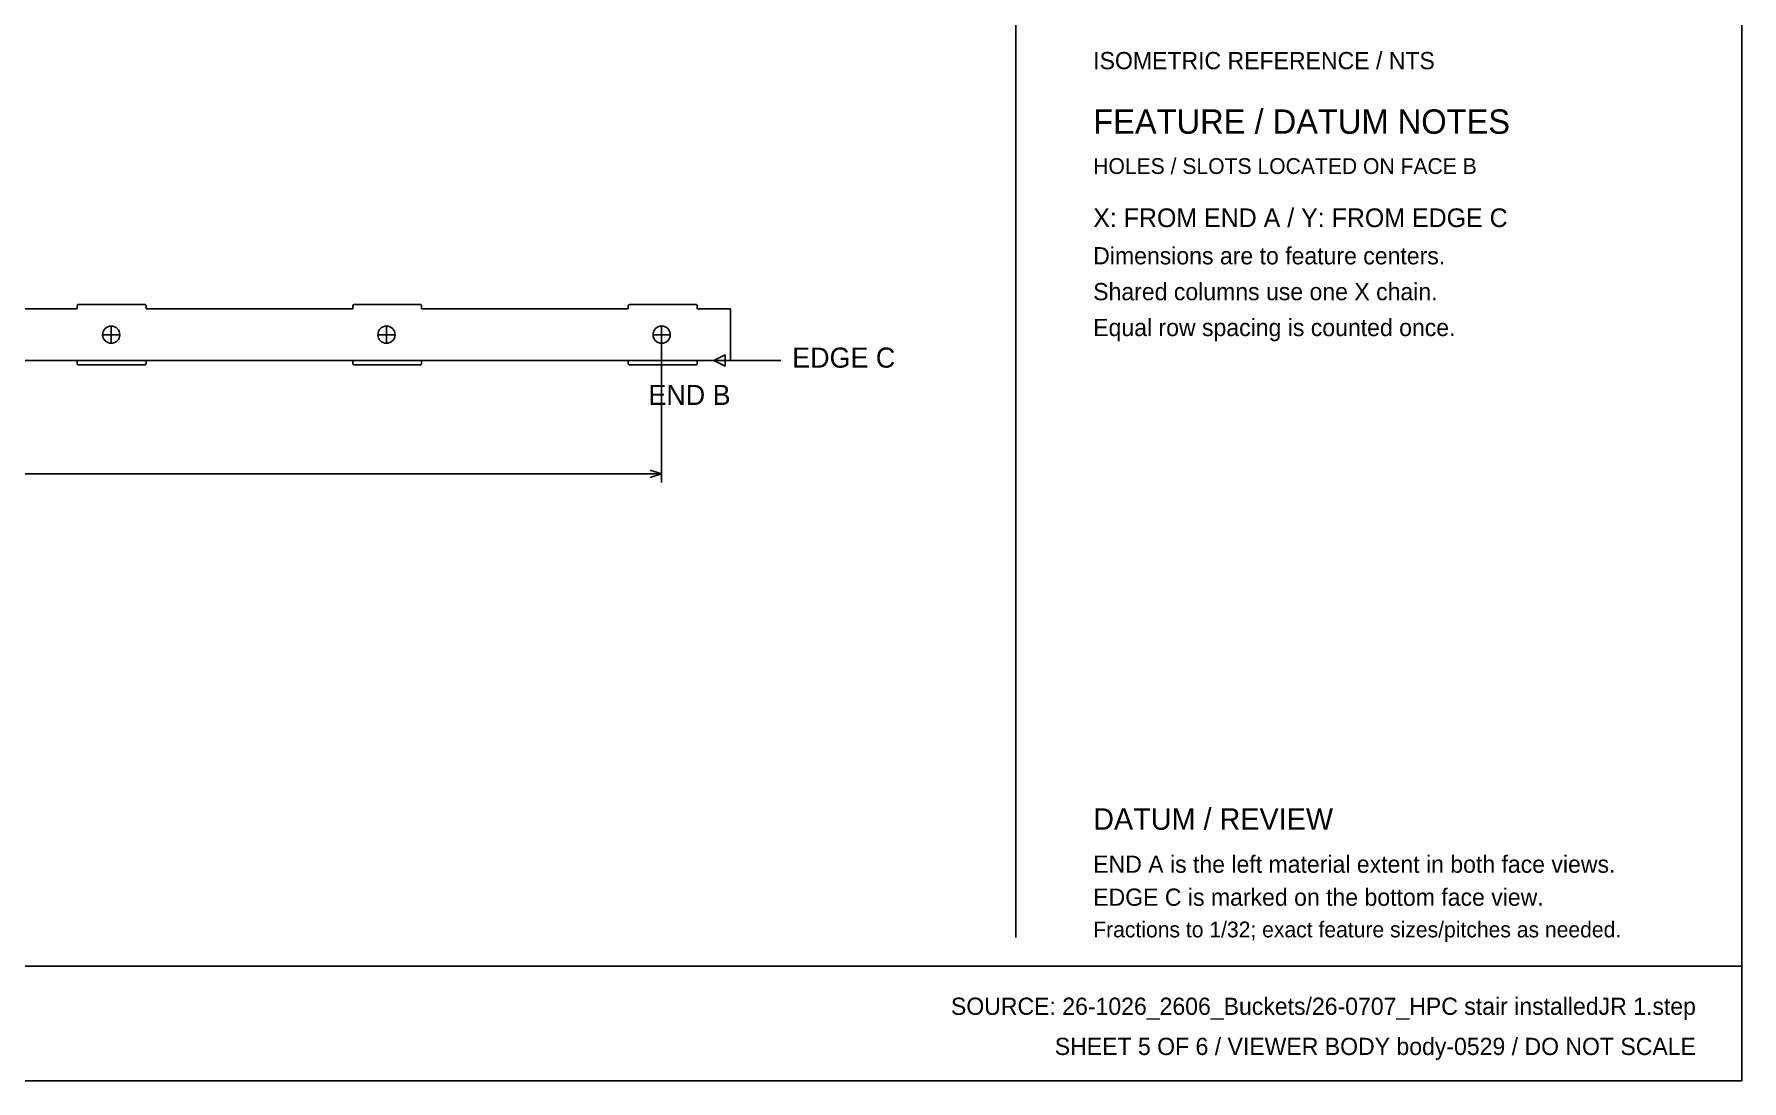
# Model space of a CAD drawing. Header units: inches. Extents: x 1.4 to 100.6, y 1.4 to 64.6.
# Drawn here: x 51 to 100.58, y 1.42 to 31.81 of the extents above; entities that cross this region are included whole.
import ezdxf
from ezdxf.enums import TextEntityAlignment as Align

# ---------------------------------------------------------------- set-up
doc = ezdxf.new("R2010")
doc.units = ezdxf.units.IN
doc.header["$MEASUREMENT"] = 0

msp = doc.modelspace()

# ---------------------------------------------------------------- linework, layer by layer
at = {"layer": 'ANNOTATION'}
for p, q in [((53.237, 23.333), (53.237, 22.833)), ((61.229, 23.333), (61.229, 22.833)), ((69.22, 23.333), (69.22, 22.833)), ((52.987, 23.083), (53.487, 23.083)), ((60.979, 23.083), (61.479, 23.083)), ((68.97, 23.083), (69.47, 23.083)), ((69.22, 22.958), (69.22, 18.792)), ((70.61, 22.333), (8.322, 22.333)), ((70.735, 22.333), (71.068, 22.5)), ((70.735, 22.333), (72.678, 22.333)), ((71.068, 22.167), (70.735, 22.333)), ((71.068, 22.5), (71.068, 22.167)), ((13.28, 19.042), (69.22, 19.042)), ((68.887, 19.146), (69.22, 19.042)), ((69.22, 19.042), (68.887, 18.938))]:
    msp.add_line(p, q, dxfattribs=at)
at = {"layer": 'OUTLINE'}
for p, q in [((100.583, 64.583), (100.583, 1.417)), ((79.5, 56.625), (79.5, 5.583)), ((52.25, 23.833), (46.25, 23.833)), ((52.251, 23.926), (52.25, 23.925)), ((52.25, 23.925), (52.25, 23.924)), ((52.25, 23.924), (52.25, 23.923)), ((52.25, 23.923), (52.25, 23.922)), ((52.25, 23.922), (52.25, 23.921)), ((52.25, 23.921), (52.25, 23.92)), ((52.25, 23.92), (52.25, 23.919)), ((52.25, 23.919), (52.25, 23.833)), ((52.252, 23.93), (52.251, 23.929)), ((52.251, 23.929), (52.251, 23.929)), ((52.251, 23.929), (52.251, 23.928)), ((52.251, 23.928), (52.251, 23.927)), ((52.251, 23.927), (52.251, 23.926)), ((52.253, 23.933), (52.252, 23.932)), ((52.252, 23.932), (52.252, 23.931)), ((52.252, 23.931), (52.252, 23.93)), ((52.254, 23.936), (52.253, 23.935)), ((52.253, 23.935), (52.253, 23.934)), ((52.253, 23.934), (52.253, 23.933)), ((52.255, 23.938), (52.254, 23.937)), ((52.254, 23.937), (52.254, 23.936)), ((52.256, 23.939), (52.255, 23.938)), ((52.255, 23.938), (52.255, 23.938)), ((52.257, 23.941), (52.256, 23.94)), ((52.256, 23.94), (52.256, 23.939)), ((52.258, 23.942), (52.257, 23.942)), ((52.257, 23.942), (52.257, 23.941)), ((52.259, 23.944), (52.258, 23.943)), ((52.258, 23.943), (52.258, 23.942)), ((52.26, 23.945), (52.259, 23.944)), ((52.261, 23.946), (52.26, 23.945)), ((52.26, 23.945), (52.26, 23.945)), ((52.262, 23.947), (52.261, 23.946)), ((52.263, 23.948), (52.262, 23.947)), ((52.262, 23.947), (52.262, 23.947)), ((52.264, 23.949), (52.263, 23.948)), ((52.265, 23.95), (52.264, 23.949)), ((52.264, 23.949), (52.264, 23.949)), ((52.266, 23.951), (52.265, 23.95)), ((52.267, 23.951), (52.266, 23.951)), ((52.268, 23.952), (52.267, 23.952)), ((52.267, 23.952), (52.267, 23.951)), ((52.269, 23.953), (52.268, 23.952)), ((52.27, 23.953), (52.269, 23.953)), ((52.271, 23.954), (52.27, 23.953)), ((52.272, 23.954), (52.271, 23.954)), ((52.273, 23.955), (52.272, 23.954)), ((52.274, 23.955), (52.273, 23.955)), ((52.273, 23.955), (52.273, 23.955)), ((52.275, 23.956), (52.274, 23.955)), ((52.276, 23.956), (52.275, 23.956)), ((52.277, 23.956), (52.276, 23.956)), ((52.278, 23.957), (52.277, 23.956)), ((52.279, 23.957), (52.278, 23.957)), ((52.28, 23.957), (52.279, 23.957)), ((52.281, 23.957), (52.28, 23.957)), ((52.282, 23.958), (52.281, 23.957)), ((52.283, 23.958), (52.282, 23.958)), ((52.284, 23.958), (52.283, 23.958)), ((52.285, 23.958), (52.284, 23.958)), ((52.286, 23.958), (52.285, 23.958)), ((52.287, 23.958), (52.286, 23.958)), ((52.286, 23.958), (52.286, 23.958)), ((52.288, 23.958), (52.287, 23.958)), ((52.289, 23.958), (52.288, 23.958)), ((54.211, 23.958), (52.289, 23.958)), ((54.212, 23.958), (54.211, 23.958)), ((54.213, 23.958), (54.212, 23.958)), ((54.214, 23.958), (54.213, 23.958)), ((54.215, 23.958), (54.214, 23.958)), ((54.214, 23.958), (54.214, 23.958)), ((54.216, 23.958), (54.215, 23.958)), ((54.217, 23.958), (54.216, 23.958)), ((54.218, 23.958), (54.217, 23.958)), ((54.219, 23.957), (54.218, 23.958)), ((54.22, 23.957), (54.219, 23.957)), ((54.221, 23.957), (54.22, 23.957)), ((54.222, 23.957), (54.221, 23.957)), ((54.223, 23.956), (54.222, 23.957)), ((54.224, 23.956), (54.223, 23.956)), ((54.225, 23.956), (54.224, 23.956)), ((54.226, 23.955), (54.225, 23.956)), ((54.227, 23.955), (54.226, 23.955)), ((54.228, 23.954), (54.227, 23.955)), ((54.227, 23.955), (54.227, 23.955)), ((54.229, 23.954), (54.228, 23.954)), ((54.23, 23.953), (54.229, 23.954)), ((54.231, 23.953), (54.23, 23.953)), ((54.232, 23.952), (54.231, 23.953)), ((54.233, 23.952), (54.232, 23.952)), ((54.233, 23.951), (54.233, 23.952)), ((54.234, 23.951), (54.233, 23.951)), ((54.235, 23.95), (54.234, 23.951)), ((54.236, 23.949), (54.235, 23.95)), ((54.237, 23.948), (54.236, 23.949)), ((54.236, 23.949), (54.236, 23.949)), ((54.238, 23.947), (54.237, 23.948)), ((54.239, 23.946), (54.238, 23.947)), ((54.238, 23.947), (54.238, 23.947)), ((54.24, 23.945), (54.239, 23.946)), ((54.241, 23.944), (54.24, 23.945)), ((54.24, 23.945), (54.24, 23.945)), ((54.242, 23.943), (54.241, 23.944)), ((54.242, 23.942), (54.242, 23.943)), ((54.243, 23.942), (54.242, 23.942)), ((54.243, 23.941), (54.243, 23.942)), ((54.244, 23.94), (54.243, 23.941)), ((54.244, 23.939), (54.244, 23.94)), ((54.245, 23.938), (54.244, 23.939)), ((54.246, 23.937), (54.245, 23.938)), ((54.245, 23.938), (54.245, 23.938)), ((54.246, 23.936), (54.246, 23.937)), ((54.247, 23.935), (54.246, 23.936)), ((54.247, 23.934), (54.247, 23.935)), ((54.247, 23.933), (54.247, 23.934)), ((54.248, 23.932), (54.247, 23.933)), ((54.248, 23.931), (54.248, 23.932)), ((54.248, 23.93), (54.248, 23.931)), ((54.249, 23.929), (54.248, 23.93)), ((54.249, 23.928), (54.249, 23.929)), ((54.249, 23.929), (54.249, 23.929)), ((54.249, 23.927), (54.249, 23.928)), ((54.249, 23.926), (54.249, 23.927)), ((54.25, 23.925), (54.249, 23.926)), ((54.25, 23.924), (54.25, 23.925)), ((54.25, 23.923), (54.25, 23.924)), ((54.25, 23.922), (54.25, 23.923)), ((54.25, 23.921), (54.25, 23.922)), ((54.25, 23.92), (54.25, 23.921)), ((54.25, 23.919), (54.25, 23.92)), ((54.25, 23.833), (54.25, 23.919)), ((60.25, 23.833), (54.25, 23.833)), ((60.251, 23.926), (60.25, 23.925)), ((60.25, 23.925), (60.25, 23.924)), ((60.25, 23.924), (60.25, 23.923)), ((60.25, 23.923), (60.25, 23.922)), ((60.25, 23.922), (60.25, 23.921)), ((60.25, 23.921), (60.25, 23.92)), ((60.25, 23.92), (60.25, 23.919)), ((60.25, 23.919), (60.25, 23.833)), ((60.252, 23.93), (60.251, 23.929)), ((60.251, 23.929), (60.251, 23.929)), ((60.251, 23.929), (60.251, 23.928)), ((60.251, 23.928), (60.251, 23.927)), ((60.251, 23.927), (60.251, 23.926)), ((60.253, 23.933), (60.252, 23.932)), ((60.252, 23.932), (60.252, 23.931)), ((60.252, 23.931), (60.252, 23.93)), ((60.254, 23.936), (60.253, 23.935)), ((60.253, 23.935), (60.253, 23.934)), ((60.253, 23.934), (60.253, 23.933)), ((60.255, 23.938), (60.254, 23.937)), ((60.254, 23.937), (60.254, 23.936)), ((60.256, 23.939), (60.255, 23.938)), ((60.255, 23.938), (60.255, 23.938)), ((60.257, 23.941), (60.256, 23.94)), ((60.256, 23.94), (60.256, 23.939)), ((60.258, 23.942), (60.257, 23.942)), ((60.257, 23.942), (60.257, 23.941)), ((60.259, 23.944), (60.258, 23.943)), ((60.258, 23.943), (60.258, 23.942)), ((60.26, 23.945), (60.259, 23.944)), ((60.261, 23.946), (60.26, 23.945)), ((60.26, 23.945), (60.26, 23.945)), ((60.262, 23.947), (60.261, 23.946)), ((60.263, 23.948), (60.262, 23.947)), ((60.262, 23.947), (60.262, 23.947)), ((60.264, 23.949), (60.263, 23.948)), ((60.265, 23.95), (60.264, 23.949)), ((60.264, 23.949), (60.264, 23.949)), ((60.266, 23.951), (60.265, 23.95)), ((60.267, 23.951), (60.266, 23.951)), ((60.268, 23.952), (60.267, 23.952)), ((60.267, 23.952), (60.267, 23.951)), ((60.269, 23.953), (60.268, 23.952)), ((60.27, 23.953), (60.269, 23.953)), ((60.271, 23.954), (60.27, 23.953)), ((60.272, 23.954), (60.271, 23.954)), ((60.273, 23.955), (60.272, 23.954)), ((60.274, 23.955), (60.273, 23.955)), ((60.273, 23.955), (60.273, 23.955)), ((60.275, 23.956), (60.274, 23.955)), ((60.276, 23.956), (60.275, 23.956)), ((60.277, 23.956), (60.276, 23.956)), ((60.278, 23.957), (60.277, 23.956)), ((60.279, 23.957), (60.278, 23.957)), ((60.28, 23.957), (60.279, 23.957)), ((60.281, 23.957), (60.28, 23.957)), ((60.282, 23.958), (60.281, 23.957)), ((60.283, 23.958), (60.282, 23.958)), ((60.284, 23.958), (60.283, 23.958)), ((60.285, 23.958), (60.284, 23.958)), ((60.286, 23.958), (60.285, 23.958)), ((60.287, 23.958), (60.286, 23.958)), ((60.286, 23.958), (60.286, 23.958)), ((60.288, 23.958), (60.287, 23.958)), ((60.289, 23.958), (60.288, 23.958)), ((62.211, 23.958), (60.289, 23.958)), ((62.212, 23.958), (62.211, 23.958)), ((62.213, 23.958), (62.212, 23.958)), ((62.214, 23.958), (62.213, 23.958)), ((62.215, 23.958), (62.214, 23.958)), ((62.214, 23.958), (62.214, 23.958)), ((62.216, 23.958), (62.215, 23.958)), ((62.217, 23.958), (62.216, 23.958)), ((62.218, 23.958), (62.217, 23.958)), ((62.219, 23.957), (62.218, 23.958)), ((62.22, 23.957), (62.219, 23.957)), ((62.221, 23.957), (62.22, 23.957)), ((62.222, 23.957), (62.221, 23.957)), ((62.223, 23.956), (62.222, 23.957)), ((62.224, 23.956), (62.223, 23.956)), ((62.225, 23.956), (62.224, 23.956)), ((62.226, 23.955), (62.225, 23.956)), ((62.227, 23.955), (62.226, 23.955)), ((62.228, 23.954), (62.227, 23.955)), ((62.227, 23.955), (62.227, 23.955)), ((62.229, 23.954), (62.228, 23.954)), ((62.23, 23.953), (62.229, 23.954)), ((62.231, 23.953), (62.23, 23.953)), ((62.232, 23.952), (62.231, 23.953)), ((62.233, 23.952), (62.232, 23.952)), ((62.233, 23.951), (62.233, 23.952)), ((62.234, 23.951), (62.233, 23.951)), ((62.235, 23.95), (62.234, 23.951)), ((62.236, 23.949), (62.235, 23.95)), ((62.237, 23.948), (62.236, 23.949)), ((62.236, 23.949), (62.236, 23.949)), ((62.238, 23.947), (62.237, 23.948)), ((62.239, 23.946), (62.238, 23.947)), ((62.238, 23.947), (62.238, 23.947)), ((62.24, 23.945), (62.239, 23.946)), ((62.241, 23.944), (62.24, 23.945)), ((62.24, 23.945), (62.24, 23.945)), ((62.242, 23.943), (62.241, 23.944)), ((62.242, 23.942), (62.242, 23.943)), ((62.243, 23.942), (62.242, 23.942)), ((62.243, 23.941), (62.243, 23.942)), ((62.244, 23.94), (62.243, 23.941)), ((62.244, 23.939), (62.244, 23.94)), ((62.245, 23.938), (62.244, 23.939)), ((62.246, 23.937), (62.245, 23.938)), ((62.245, 23.938), (62.245, 23.938)), ((62.246, 23.936), (62.246, 23.937)), ((62.247, 23.935), (62.246, 23.936)), ((62.247, 23.934), (62.247, 23.935)), ((62.247, 23.933), (62.247, 23.934)), ((62.248, 23.932), (62.247, 23.933)), ((62.248, 23.931), (62.248, 23.932)), ((62.248, 23.93), (62.248, 23.931)), ((62.249, 23.929), (62.248, 23.93)), ((62.249, 23.928), (62.249, 23.929)), ((62.249, 23.929), (62.249, 23.929)), ((62.249, 23.927), (62.249, 23.928)), ((62.249, 23.926), (62.249, 23.927)), ((62.25, 23.925), (62.249, 23.926)), ((62.25, 23.924), (62.25, 23.925)), ((62.25, 23.923), (62.25, 23.924)), ((62.25, 23.922), (62.25, 23.923)), ((62.25, 23.921), (62.25, 23.922)), ((62.25, 23.92), (62.25, 23.921)), ((62.25, 23.919), (62.25, 23.92)), ((62.25, 23.833), (62.25, 23.919)), ((68.25, 23.833), (62.25, 23.833)), ((68.251, 23.926), (68.25, 23.925)), ((68.25, 23.925), (68.25, 23.924)), ((68.25, 23.924), (68.25, 23.923)), ((68.25, 23.923), (68.25, 23.922)), ((68.25, 23.922), (68.25, 23.921)), ((68.25, 23.921), (68.25, 23.92)), ((68.25, 23.92), (68.25, 23.919)), ((68.25, 23.919), (68.25, 23.833)), ((68.252, 23.93), (68.251, 23.929)), ((68.251, 23.929), (68.251, 23.929)), ((68.251, 23.929), (68.251, 23.928)), ((68.251, 23.928), (68.251, 23.927)), ((68.251, 23.927), (68.251, 23.926)), ((68.253, 23.933), (68.252, 23.932)), ((68.252, 23.932), (68.252, 23.931)), ((68.252, 23.931), (68.252, 23.93)), ((68.254, 23.936), (68.253, 23.935)), ((68.253, 23.935), (68.253, 23.934)), ((68.253, 23.934), (68.253, 23.933)), ((68.255, 23.938), (68.254, 23.937)), ((68.254, 23.937), (68.254, 23.936)), ((68.256, 23.939), (68.255, 23.938)), ((68.255, 23.938), (68.255, 23.938)), ((68.257, 23.941), (68.256, 23.94)), ((68.256, 23.94), (68.256, 23.939)), ((68.258, 23.942), (68.257, 23.942)), ((68.257, 23.942), (68.257, 23.941)), ((68.259, 23.944), (68.258, 23.943)), ((68.258, 23.943), (68.258, 23.942)), ((68.26, 23.945), (68.259, 23.944)), ((68.261, 23.946), (68.26, 23.945)), ((68.26, 23.945), (68.26, 23.945)), ((68.262, 23.947), (68.261, 23.946)), ((68.263, 23.948), (68.262, 23.947)), ((68.262, 23.947), (68.262, 23.947)), ((68.264, 23.949), (68.263, 23.948)), ((68.265, 23.95), (68.264, 23.949)), ((68.264, 23.949), (68.264, 23.949)), ((68.266, 23.951), (68.265, 23.95)), ((68.267, 23.951), (68.266, 23.951)), ((68.268, 23.952), (68.267, 23.952)), ((68.267, 23.952), (68.267, 23.951)), ((68.269, 23.953), (68.268, 23.952)), ((68.27, 23.953), (68.269, 23.953)), ((68.271, 23.954), (68.27, 23.953)), ((68.272, 23.954), (68.271, 23.954)), ((68.273, 23.955), (68.272, 23.954)), ((68.274, 23.955), (68.273, 23.955)), ((68.273, 23.955), (68.273, 23.955)), ((68.275, 23.956), (68.274, 23.955)), ((68.276, 23.956), (68.275, 23.956)), ((68.277, 23.956), (68.276, 23.956)), ((68.278, 23.957), (68.277, 23.956)), ((68.279, 23.957), (68.278, 23.957)), ((68.28, 23.957), (68.279, 23.957)), ((68.281, 23.957), (68.28, 23.957)), ((68.282, 23.958), (68.281, 23.957)), ((68.283, 23.958), (68.282, 23.958)), ((68.284, 23.958), (68.283, 23.958)), ((68.285, 23.958), (68.284, 23.958)), ((68.286, 23.958), (68.285, 23.958)), ((68.287, 23.958), (68.286, 23.958)), ((68.286, 23.958), (68.286, 23.958)), ((68.288, 23.958), (68.287, 23.958)), ((68.289, 23.958), (68.288, 23.958)), ((70.211, 23.958), (68.289, 23.958)), ((70.212, 23.958), (70.211, 23.958)), ((70.213, 23.958), (70.212, 23.958)), ((70.214, 23.958), (70.213, 23.958)), ((70.215, 23.958), (70.214, 23.958)), ((70.214, 23.958), (70.214, 23.958)), ((70.216, 23.958), (70.215, 23.958)), ((70.217, 23.958), (70.216, 23.958)), ((70.218, 23.958), (70.217, 23.958)), ((70.219, 23.957), (70.218, 23.958)), ((70.22, 23.957), (70.219, 23.957)), ((70.221, 23.957), (70.22, 23.957)), ((70.222, 23.957), (70.221, 23.957)), ((70.223, 23.956), (70.222, 23.957)), ((70.224, 23.956), (70.223, 23.956)), ((70.225, 23.956), (70.224, 23.956)), ((70.226, 23.955), (70.225, 23.956)), ((70.227, 23.955), (70.226, 23.955)), ((70.228, 23.954), (70.227, 23.955)), ((70.227, 23.955), (70.227, 23.955)), ((70.229, 23.954), (70.228, 23.954)), ((70.23, 23.953), (70.229, 23.954)), ((70.231, 23.953), (70.23, 23.953)), ((70.232, 23.952), (70.231, 23.953)), ((70.233, 23.952), (70.232, 23.952)), ((70.233, 23.951), (70.233, 23.952)), ((70.234, 23.951), (70.233, 23.951)), ((70.235, 23.95), (70.234, 23.951)), ((70.236, 23.949), (70.235, 23.95)), ((70.237, 23.948), (70.236, 23.949)), ((70.236, 23.949), (70.236, 23.949)), ((70.238, 23.947), (70.237, 23.948)), ((70.239, 23.946), (70.238, 23.947)), ((70.238, 23.947), (70.238, 23.947)), ((70.24, 23.945), (70.239, 23.946)), ((70.241, 23.944), (70.24, 23.945)), ((70.24, 23.945), (70.24, 23.945)), ((70.242, 23.943), (70.241, 23.944)), ((70.242, 23.942), (70.242, 23.943)), ((70.243, 23.942), (70.242, 23.942)), ((70.243, 23.941), (70.243, 23.942)), ((70.244, 23.94), (70.243, 23.941)), ((70.244, 23.939), (70.244, 23.94)), ((70.245, 23.938), (70.244, 23.939)), ((70.246, 23.937), (70.245, 23.938)), ((70.245, 23.938), (70.245, 23.938)), ((70.246, 23.936), (70.246, 23.937)), ((70.247, 23.935), (70.246, 23.936)), ((70.247, 23.934), (70.247, 23.935)), ((70.247, 23.933), (70.247, 23.934)), ((70.248, 23.932), (70.247, 23.933)), ((70.248, 23.931), (70.248, 23.932)), ((70.248, 23.93), (70.248, 23.931)), ((70.249, 23.929), (70.248, 23.93)), ((70.249, 23.928), (70.249, 23.929)), ((70.249, 23.929), (70.249, 23.929)), ((70.249, 23.927), (70.249, 23.928)), ((70.249, 23.926), (70.249, 23.927)), ((70.25, 23.925), (70.249, 23.926)), ((70.25, 23.924), (70.25, 23.925)), ((70.25, 23.923), (70.25, 23.924)), ((70.25, 23.922), (70.25, 23.923)), ((70.25, 23.921), (70.25, 23.922)), ((70.25, 23.92), (70.25, 23.921)), ((70.25, 23.919), (70.25, 23.92)), ((70.25, 23.833), (70.25, 23.919)), ((71.22, 23.833), (70.25, 23.833)), ((71.22, 22.333), (71.22, 23.833)), ((46.25, 22.333), (52.25, 22.333)), ((52.25, 22.333), (52.25, 22.248)), ((54.25, 22.248), (54.25, 22.333)), ((54.25, 22.333), (60.25, 22.333)), ((60.25, 22.333), (60.25, 22.248)), ((62.25, 22.248), (62.25, 22.333)), ((62.25, 22.333), (68.25, 22.333)), ((68.25, 22.333), (68.25, 22.248)), ((70.25, 22.248), (70.25, 22.333)), ((70.25, 22.333), (71.22, 22.333)), ((52.25, 22.248), (52.25, 22.247)), ((52.25, 22.247), (52.25, 22.246)), ((52.25, 22.246), (52.25, 22.245)), ((52.25, 22.245), (52.25, 22.244)), ((52.25, 22.244), (52.25, 22.243)), ((52.25, 22.243), (52.25, 22.242)), ((52.25, 22.242), (52.251, 22.241)), ((52.251, 22.241), (52.251, 22.24)), ((52.251, 22.24), (52.251, 22.239)), ((52.251, 22.239), (52.251, 22.238)), ((52.251, 22.238), (52.251, 22.237)), ((52.251, 22.237), (52.252, 22.236)), ((52.252, 22.236), (52.252, 22.235)), ((52.252, 22.235), (52.252, 22.234)), ((52.252, 22.234), (52.253, 22.234)), ((52.253, 22.234), (52.253, 22.233)), ((52.253, 22.233), (52.253, 22.232)), ((52.253, 22.232), (52.254, 22.231)), ((52.254, 22.231), (52.254, 22.23)), ((52.254, 22.23), (52.255, 22.229)), ((52.255, 22.229), (52.255, 22.228)), ((52.255, 22.228), (52.256, 22.227)), ((52.256, 22.227), (52.256, 22.227)), ((52.256, 22.227), (52.257, 22.226)), ((52.257, 22.226), (52.257, 22.225)), ((52.257, 22.225), (52.258, 22.224)), ((52.258, 22.224), (52.258, 22.223)), ((52.258, 22.223), (52.259, 22.223)), ((52.259, 22.223), (52.26, 22.222)), ((52.26, 22.222), (52.26, 22.221)), ((52.26, 22.221), (52.261, 22.221)), ((52.261, 22.221), (52.262, 22.22)), ((52.262, 22.22), (52.262, 22.219)), ((52.262, 22.219), (52.263, 22.219)), ((52.263, 22.219), (52.264, 22.218)), ((52.264, 22.218), (52.264, 22.217)), ((52.264, 22.217), (52.265, 22.217)), ((52.265, 22.217), (52.266, 22.216)), ((52.266, 22.216), (52.267, 22.216)), ((52.267, 22.216), (52.267, 22.215)), ((52.267, 22.215), (52.268, 22.214)), ((52.268, 22.214), (52.269, 22.214)), ((52.269, 22.214), (52.27, 22.213)), ((52.27, 22.213), (52.271, 22.213)), ((52.271, 22.213), (52.272, 22.213)), ((52.272, 22.213), (52.273, 22.212)), ((52.273, 22.212), (52.273, 22.212)), ((52.273, 22.212), (52.274, 22.211)), ((52.274, 22.211), (52.275, 22.211)), ((52.275, 22.211), (52.276, 22.211)), ((52.276, 22.211), (52.277, 22.21)), ((52.277, 22.21), (52.278, 22.21)), ((52.278, 22.21), (52.279, 22.21)), ((52.279, 22.21), (52.28, 22.21)), ((52.28, 22.21), (52.281, 22.209)), ((52.281, 22.209), (52.282, 22.209)), ((52.282, 22.209), (52.283, 22.209)), ((52.283, 22.209), (52.284, 22.209)), ((52.284, 22.209), (52.285, 22.209)), ((52.285, 22.209), (52.286, 22.209)), ((52.286, 22.209), (52.286, 22.208)), ((52.286, 22.208), (52.287, 22.208)), ((52.287, 22.208), (52.288, 22.208)), ((52.288, 22.208), (52.289, 22.208)), ((52.289, 22.208), (54.211, 22.208)), ((54.211, 22.208), (54.212, 22.208)), ((54.212, 22.208), (54.213, 22.208)), ((54.213, 22.208), (54.214, 22.208)), ((54.214, 22.208), (54.214, 22.209)), ((54.214, 22.209), (54.215, 22.209)), ((54.215, 22.209), (54.216, 22.209)), ((54.216, 22.209), (54.217, 22.209)), ((54.217, 22.209), (54.218, 22.209)), ((54.218, 22.209), (54.219, 22.209)), ((54.219, 22.209), (54.22, 22.21)), ((54.22, 22.21), (54.221, 22.21)), ((54.221, 22.21), (54.222, 22.21)), ((54.222, 22.21), (54.223, 22.21)), ((54.223, 22.21), (54.224, 22.211)), ((54.224, 22.211), (54.225, 22.211)), ((54.225, 22.211), (54.226, 22.211)), ((54.226, 22.211), (54.227, 22.212)), ((54.227, 22.212), (54.228, 22.213)), ((54.227, 22.212), (54.227, 22.212)), ((54.228, 22.213), (54.229, 22.213)), ((54.229, 22.213), (54.23, 22.213)), ((54.23, 22.213), (54.231, 22.214)), ((54.231, 22.214), (54.232, 22.214)), ((54.232, 22.214), (54.233, 22.215)), ((54.233, 22.215), (54.233, 22.216)), ((54.233, 22.216), (54.234, 22.216)), ((54.234, 22.216), (54.235, 22.217)), ((54.235, 22.217), (54.236, 22.217)), ((54.236, 22.218), (54.237, 22.219)), ((54.236, 22.217), (54.236, 22.218)), ((54.237, 22.219), (54.238, 22.219)), ((54.238, 22.22), (54.239, 22.221)), ((54.238, 22.219), (54.238, 22.22)), ((54.239, 22.221), (54.24, 22.221)), ((54.24, 22.222), (54.241, 22.223)), ((54.24, 22.221), (54.24, 22.222)), ((54.241, 22.223), (54.242, 22.223)), ((54.242, 22.224), (54.243, 22.225)), ((54.242, 22.223), (54.242, 22.224)), ((54.243, 22.226), (54.244, 22.227)), ((54.243, 22.225), (54.243, 22.226)), ((54.244, 22.227), (54.245, 22.228)), ((54.244, 22.227), (54.244, 22.227)), ((54.245, 22.229), (54.246, 22.23)), ((54.245, 22.228), (54.245, 22.229)), ((54.246, 22.231), (54.247, 22.232)), ((54.246, 22.23), (54.246, 22.231)), ((54.247, 22.233), (54.247, 22.234)), ((54.247, 22.234), (54.248, 22.234)), ((54.247, 22.232), (54.247, 22.233)), ((54.248, 22.236), (54.249, 22.237)), ((54.248, 22.235), (54.248, 22.236)), ((54.248, 22.234), (54.248, 22.235)), ((54.249, 22.241), (54.25, 22.242)), ((54.249, 22.24), (54.249, 22.241)), ((54.249, 22.239), (54.249, 22.24)), ((54.249, 22.238), (54.249, 22.239)), ((54.249, 22.237), (54.249, 22.238)), ((54.25, 22.247), (54.25, 22.248)), ((54.25, 22.246), (54.25, 22.247)), ((54.25, 22.245), (54.25, 22.246)), ((54.25, 22.244), (54.25, 22.245)), ((54.25, 22.243), (54.25, 22.244)), ((54.25, 22.242), (54.25, 22.243)), ((60.25, 22.248), (60.25, 22.247)), ((60.25, 22.247), (60.25, 22.246)), ((60.25, 22.246), (60.25, 22.245)), ((60.25, 22.245), (60.25, 22.244)), ((60.25, 22.244), (60.25, 22.243)), ((60.25, 22.243), (60.25, 22.242)), ((60.25, 22.242), (60.251, 22.241)), ((60.251, 22.241), (60.251, 22.24)), ((60.251, 22.24), (60.251, 22.239)), ((60.251, 22.239), (60.251, 22.238)), ((60.251, 22.238), (60.251, 22.237)), ((60.251, 22.237), (60.252, 22.236)), ((60.252, 22.236), (60.252, 22.235)), ((60.252, 22.235), (60.252, 22.234)), ((60.252, 22.234), (60.253, 22.234)), ((60.253, 22.234), (60.253, 22.233)), ((60.253, 22.233), (60.253, 22.232)), ((60.253, 22.232), (60.254, 22.231)), ((60.254, 22.231), (60.254, 22.23)), ((60.254, 22.23), (60.255, 22.229)), ((60.255, 22.229), (60.255, 22.228)), ((60.255, 22.228), (60.256, 22.227)), ((60.256, 22.227), (60.256, 22.227)), ((60.256, 22.227), (60.257, 22.226)), ((60.257, 22.226), (60.257, 22.225)), ((60.257, 22.225), (60.258, 22.224)), ((60.258, 22.224), (60.258, 22.223)), ((60.258, 22.223), (60.259, 22.223)), ((60.259, 22.223), (60.26, 22.222)), ((60.26, 22.222), (60.26, 22.221)), ((60.26, 22.221), (60.261, 22.221)), ((60.261, 22.221), (60.262, 22.22)), ((60.262, 22.22), (60.262, 22.219)), ((60.262, 22.219), (60.263, 22.219)), ((60.263, 22.219), (60.264, 22.218)), ((60.264, 22.218), (60.264, 22.217)), ((60.264, 22.217), (60.265, 22.217)), ((60.265, 22.217), (60.266, 22.216)), ((60.266, 22.216), (60.267, 22.216)), ((60.267, 22.216), (60.267, 22.215)), ((60.267, 22.215), (60.268, 22.214)), ((60.268, 22.214), (60.269, 22.214)), ((60.269, 22.214), (60.27, 22.213)), ((60.27, 22.213), (60.271, 22.213)), ((60.271, 22.213), (60.272, 22.213)), ((60.272, 22.213), (60.273, 22.212)), ((60.273, 22.212), (60.273, 22.212)), ((60.273, 22.212), (60.274, 22.211)), ((60.274, 22.211), (60.275, 22.211)), ((60.275, 22.211), (60.276, 22.211)), ((60.276, 22.211), (60.277, 22.21)), ((60.277, 22.21), (60.278, 22.21)), ((60.278, 22.21), (60.279, 22.21)), ((60.279, 22.21), (60.28, 22.21)), ((60.28, 22.21), (60.281, 22.209)), ((60.281, 22.209), (60.282, 22.209)), ((60.282, 22.209), (60.283, 22.209)), ((60.283, 22.209), (60.284, 22.209)), ((60.284, 22.209), (60.285, 22.209)), ((60.285, 22.209), (60.286, 22.209)), ((60.286, 22.209), (60.286, 22.208)), ((60.286, 22.208), (60.287, 22.208)), ((60.287, 22.208), (60.288, 22.208)), ((60.288, 22.208), (60.289, 22.208)), ((60.289, 22.208), (62.211, 22.208)), ((62.211, 22.208), (62.212, 22.208)), ((62.212, 22.208), (62.213, 22.208)), ((62.213, 22.208), (62.214, 22.208)), ((62.214, 22.208), (62.214, 22.209)), ((62.214, 22.209), (62.215, 22.209)), ((62.215, 22.209), (62.216, 22.209)), ((62.216, 22.209), (62.217, 22.209)), ((62.217, 22.209), (62.218, 22.209)), ((62.218, 22.209), (62.219, 22.209)), ((62.219, 22.209), (62.22, 22.21)), ((62.22, 22.21), (62.221, 22.21)), ((62.221, 22.21), (62.222, 22.21)), ((62.222, 22.21), (62.223, 22.21)), ((62.223, 22.21), (62.224, 22.211)), ((62.224, 22.211), (62.225, 22.211)), ((62.225, 22.211), (62.226, 22.211)), ((62.226, 22.211), (62.227, 22.212)), ((62.227, 22.212), (62.228, 22.213)), ((62.227, 22.212), (62.227, 22.212)), ((62.228, 22.213), (62.229, 22.213)), ((62.229, 22.213), (62.23, 22.213)), ((62.23, 22.213), (62.231, 22.214)), ((62.231, 22.214), (62.232, 22.214)), ((62.232, 22.214), (62.233, 22.215)), ((62.233, 22.215), (62.233, 22.216)), ((62.233, 22.216), (62.234, 22.216)), ((62.234, 22.216), (62.235, 22.217)), ((62.235, 22.217), (62.236, 22.217)), ((62.236, 22.218), (62.237, 22.219)), ((62.236, 22.217), (62.236, 22.218)), ((62.237, 22.219), (62.238, 22.219)), ((62.238, 22.22), (62.239, 22.221)), ((62.238, 22.219), (62.238, 22.22)), ((62.239, 22.221), (62.24, 22.221)), ((62.24, 22.222), (62.241, 22.223)), ((62.24, 22.221), (62.24, 22.222)), ((62.241, 22.223), (62.242, 22.223)), ((62.242, 22.224), (62.243, 22.225)), ((62.242, 22.223), (62.242, 22.224)), ((62.243, 22.226), (62.244, 22.227)), ((62.243, 22.225), (62.243, 22.226)), ((62.244, 22.227), (62.245, 22.228)), ((62.244, 22.227), (62.244, 22.227)), ((62.245, 22.229), (62.246, 22.23)), ((62.245, 22.228), (62.245, 22.229)), ((62.246, 22.231), (62.247, 22.232)), ((62.246, 22.23), (62.246, 22.231)), ((62.247, 22.233), (62.247, 22.234)), ((62.247, 22.234), (62.248, 22.234)), ((62.247, 22.232), (62.247, 22.233)), ((62.248, 22.236), (62.249, 22.237)), ((62.248, 22.235), (62.248, 22.236)), ((62.248, 22.234), (62.248, 22.235)), ((62.249, 22.241), (62.25, 22.242)), ((62.249, 22.24), (62.249, 22.241)), ((62.249, 22.239), (62.249, 22.24)), ((62.249, 22.238), (62.249, 22.239)), ((62.249, 22.237), (62.249, 22.238)), ((62.25, 22.247), (62.25, 22.248)), ((62.25, 22.246), (62.25, 22.247)), ((62.25, 22.245), (62.25, 22.246)), ((62.25, 22.244), (62.25, 22.245)), ((62.25, 22.243), (62.25, 22.244)), ((62.25, 22.242), (62.25, 22.243)), ((68.25, 22.248), (68.25, 22.247)), ((68.25, 22.247), (68.25, 22.246)), ((68.25, 22.246), (68.25, 22.245)), ((68.25, 22.245), (68.25, 22.244)), ((68.25, 22.244), (68.25, 22.243)), ((68.25, 22.243), (68.25, 22.242)), ((68.25, 22.242), (68.251, 22.241)), ((68.251, 22.241), (68.251, 22.24)), ((68.251, 22.24), (68.251, 22.239)), ((68.251, 22.239), (68.251, 22.238)), ((68.251, 22.238), (68.251, 22.237)), ((68.251, 22.237), (68.252, 22.236)), ((68.252, 22.236), (68.252, 22.235)), ((68.252, 22.235), (68.252, 22.234)), ((68.252, 22.234), (68.253, 22.234)), ((68.253, 22.234), (68.253, 22.233)), ((68.253, 22.233), (68.253, 22.232)), ((68.253, 22.232), (68.254, 22.231)), ((68.254, 22.231), (68.254, 22.23)), ((68.254, 22.23), (68.255, 22.229)), ((68.255, 22.229), (68.255, 22.228)), ((68.255, 22.228), (68.256, 22.227)), ((68.256, 22.227), (68.256, 22.227)), ((68.256, 22.227), (68.257, 22.226)), ((68.257, 22.226), (68.257, 22.225)), ((68.257, 22.225), (68.258, 22.224)), ((68.258, 22.224), (68.258, 22.223)), ((68.258, 22.223), (68.259, 22.223)), ((68.259, 22.223), (68.26, 22.222)), ((68.26, 22.222), (68.26, 22.221)), ((68.26, 22.221), (68.261, 22.221)), ((68.261, 22.221), (68.262, 22.22)), ((68.262, 22.22), (68.262, 22.219)), ((68.262, 22.219), (68.263, 22.219)), ((68.263, 22.219), (68.264, 22.218)), ((68.264, 22.218), (68.264, 22.217)), ((68.264, 22.217), (68.265, 22.217)), ((68.265, 22.217), (68.266, 22.216)), ((68.266, 22.216), (68.267, 22.216)), ((68.267, 22.216), (68.267, 22.215)), ((68.267, 22.215), (68.268, 22.214)), ((68.268, 22.214), (68.269, 22.214)), ((68.269, 22.214), (68.27, 22.213)), ((68.27, 22.213), (68.271, 22.213)), ((68.271, 22.213), (68.272, 22.213)), ((68.272, 22.213), (68.273, 22.212)), ((68.273, 22.212), (68.273, 22.212)), ((68.273, 22.212), (68.274, 22.211)), ((68.274, 22.211), (68.275, 22.211)), ((68.275, 22.211), (68.276, 22.211)), ((68.276, 22.211), (68.277, 22.21)), ((68.277, 22.21), (68.278, 22.21)), ((68.278, 22.21), (68.279, 22.21)), ((68.279, 22.21), (68.28, 22.21)), ((68.28, 22.21), (68.281, 22.209)), ((68.281, 22.209), (68.282, 22.209)), ((68.282, 22.209), (68.283, 22.209)), ((68.283, 22.209), (68.284, 22.209)), ((68.284, 22.209), (68.285, 22.209)), ((68.285, 22.209), (68.286, 22.209)), ((68.286, 22.209), (68.286, 22.208)), ((68.286, 22.208), (68.287, 22.208)), ((68.287, 22.208), (68.288, 22.208)), ((68.288, 22.208), (68.289, 22.208)), ((68.289, 22.208), (70.211, 22.208)), ((70.211, 22.208), (70.212, 22.208)), ((70.212, 22.208), (70.213, 22.208)), ((70.213, 22.208), (70.214, 22.208)), ((70.214, 22.208), (70.214, 22.209)), ((70.214, 22.209), (70.215, 22.209)), ((70.215, 22.209), (70.216, 22.209)), ((70.216, 22.209), (70.217, 22.209)), ((70.217, 22.209), (70.218, 22.209)), ((70.218, 22.209), (70.219, 22.209)), ((70.219, 22.209), (70.22, 22.21)), ((70.22, 22.21), (70.221, 22.21)), ((70.221, 22.21), (70.222, 22.21)), ((70.222, 22.21), (70.223, 22.21)), ((70.223, 22.21), (70.224, 22.211)), ((70.224, 22.211), (70.225, 22.211)), ((70.225, 22.211), (70.226, 22.211)), ((70.226, 22.211), (70.227, 22.212)), ((70.227, 22.212), (70.228, 22.213)), ((70.227, 22.212), (70.227, 22.212)), ((70.228, 22.213), (70.229, 22.213)), ((70.229, 22.213), (70.23, 22.213)), ((70.23, 22.213), (70.231, 22.214)), ((70.231, 22.214), (70.232, 22.214)), ((70.232, 22.214), (70.233, 22.215)), ((70.233, 22.215), (70.233, 22.216)), ((70.233, 22.216), (70.234, 22.216)), ((70.234, 22.216), (70.235, 22.217)), ((70.235, 22.217), (70.236, 22.217)), ((70.236, 22.218), (70.237, 22.219)), ((70.236, 22.217), (70.236, 22.218)), ((70.237, 22.219), (70.238, 22.219)), ((70.238, 22.22), (70.239, 22.221)), ((70.238, 22.219), (70.238, 22.22)), ((70.239, 22.221), (70.24, 22.221)), ((70.24, 22.222), (70.241, 22.223)), ((70.24, 22.221), (70.24, 22.222)), ((70.241, 22.223), (70.242, 22.223)), ((70.242, 22.224), (70.243, 22.225)), ((70.242, 22.223), (70.242, 22.224)), ((70.243, 22.226), (70.244, 22.227)), ((70.243, 22.225), (70.243, 22.226)), ((70.244, 22.227), (70.245, 22.228)), ((70.244, 22.227), (70.244, 22.227)), ((70.245, 22.229), (70.246, 22.23)), ((70.245, 22.228), (70.245, 22.229)), ((70.246, 22.231), (70.247, 22.232)), ((70.246, 22.23), (70.246, 22.231)), ((70.247, 22.233), (70.247, 22.234)), ((70.247, 22.234), (70.248, 22.234)), ((70.247, 22.232), (70.247, 22.233)), ((70.248, 22.236), (70.249, 22.237)), ((70.248, 22.235), (70.248, 22.236)), ((70.248, 22.234), (70.248, 22.235)), ((70.249, 22.241), (70.25, 22.242)), ((70.249, 22.24), (70.249, 22.241)), ((70.249, 22.239), (70.249, 22.24)), ((70.249, 22.238), (70.249, 22.239)), ((70.249, 22.237), (70.249, 22.238)), ((70.25, 22.247), (70.25, 22.248)), ((70.25, 22.246), (70.25, 22.247)), ((70.25, 22.245), (70.25, 22.246)), ((70.25, 22.244), (70.25, 22.245)), ((70.25, 22.243), (70.25, 22.244)), ((70.25, 22.242), (70.25, 22.243)), ((1.417, 4.75), (100.583, 4.75)), ((100.583, 1.417), (1.417, 1.417))]:
    msp.add_line(p, q, dxfattribs=at)
for centre in [(53.237, 23.083), (61.229, 23.083), (69.22, 23.083)]:
    msp.add_circle(centre, 0.25, dxfattribs=at)

# ---------------------------------------------------------------- texts
at = {"layer": 'ANNOTATION'}
for s, height, p in [('ISOMETRIC REFERENCE / NTS', 0.5, (81.75, 30.792)), ('FEATURE / DATUM NOTES', 0.70833, (81.75, 28.917)), ('HOLES / SLOTS LOCATED ON FACE B', 0.45833, (81.75, 27.75)), ('X: FROM END A / Y: FROM EDGE C', 0.54167, (81.75, 26.208)), ('Dimensions are to feature centers.', 0.5, (81.75, 25.125)), ('Shared columns use one X chain.', 0.5, (81.75, 24.083)), ('Equal row spacing is counted once.', 0.5, (81.75, 23.042)), ('EDGE C', 0.5833, (73.012, 22.125)), ('DATUM / REVIEW', 0.625, (81.75, 8.708)), ('END A is the left material extent in both face views.', 0.5, (81.75, 7.458)), ('EDGE C is marked on the bottom face view.', 0.5, (81.75, 6.5)), ('Fractions to 1/32; exact feature sizes/pitches as needed.', 0.45833, (81.75, 5.583))]:
    msp.add_text(s, height=height, dxfattribs=at).set_placement(p)
for s, height, p in [('END B', 0.5833, (71.22, 21.042)), ('SOURCE: 26-1026_2606_Buckets/26-0707_HPC stair installedJR 1.step', 0.5, (99.25, 3.333)), ('SHEET 5 OF 6 / VIEWER BODY body-0529 / DO NOT SCALE', 0.5, (99.25, 2.167))]:
    msp.add_text(s, height=height, dxfattribs=at).set_placement(p, align=Align.RIGHT)

doc.saveas('drawing.dxf')
